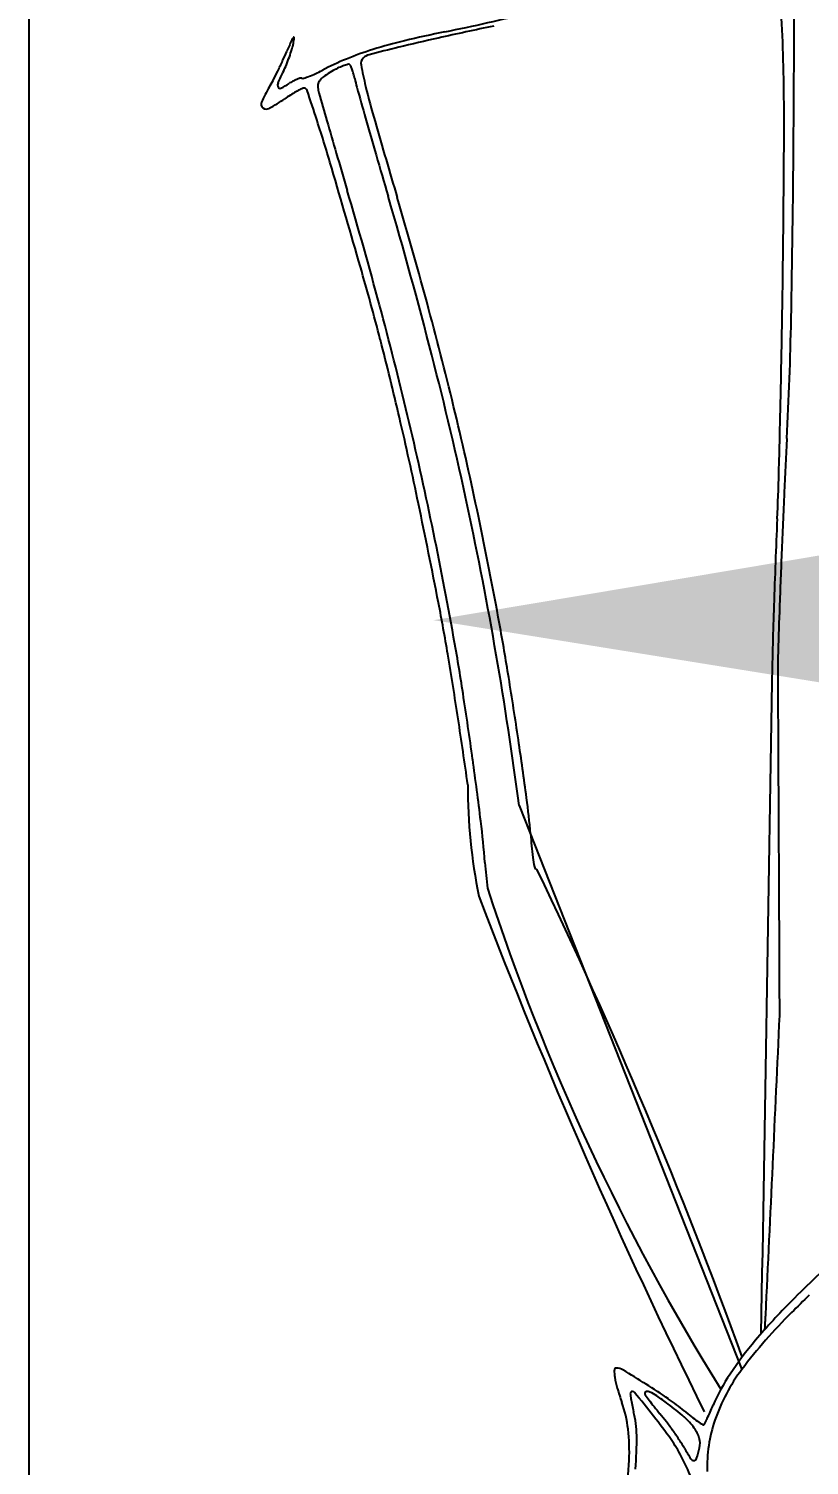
# Model space of a CAD drawing. Header units: millimetres. Extents: x 56222 to 3066687, y -650199 to -121287.
# Drawn here: x 141939.69 to 141942.57, y -185284.93 to -185279.64 of the extents above; entities that cross this region are included whole.
import ezdxf
from ezdxf import colors
from ezdxf.entities.mleader import LeaderData, LeaderLine
from ezdxf.math import Vec2, Vec3

# ---------------------------------------------------------------- set-up
doc = ezdxf.new("R2010")
doc.units = ezdxf.units.MM
doc.header["$MEASUREMENT"] = 0
doc.layers.add('$TD_AUDIT_GENERATED_(A0BDF17)', color=32, linetype='Continuous', lineweight=30)
doc.layers.add('Text', color=7, linetype='Continuous', lineweight=15)
doc.styles.add('style4', font='ARIALN.TTF')

msp = doc.modelspace()

# ---------------------------------------------------------------- linework, layer by layer
at = {"layer": '$TD_AUDIT_GENERATED_(A0BDF17)', "linetype": 'Continuous', "lineweight": 25, "ltscale": 2}
for p, q in [((141939.694, -185271.9222, 0.5173), (141939.6939, -185302.8425, 0.5173)), ((141941.4997, -185282.5016, 0.5173), (141942.3203, -185284.5791, 0.5173))]:
    msp.add_line(p, q, dxfattribs=at)
for centre, radius, start, end in [((141853.293, -185279.3484, 0.5173), 89.2206, 359.540087, 359.953763), ((141937.8304, -185279.8662, 0.5173), 4.6438, 2.7284, 4.841), ((141939.7754, -185272.5135, 0.5173), 7.2855, 281.48845, 284.0293), ((141942.103, -185283.9659, 0.5173), 4.4011, 101.4883, 103.4696), ((141946.2965, -185302.7028, 0.5173), 23.5837, 101.9671, 102.47474), ((141936.8193, -185279.9144, 0.5173), 5.6559, 0.9063, 2.7285), ((141943.7619, -185281.0467, 0.5173), 3.386, 156.2869, 157.0402), ((141940.71, -185279.7062, 0.5173), 0.0528, 141.4382, 156.2868), ((141940.442, -185279.6519, 0.5173), 0.2306, 343.3704, 349.1879), ((141940.4149, -185279.6467, 0.5173), 0.2582, 349.1878, 353.838), ((141940.67, -185279.6743, 0.5173), 0.0016, 353.8382, 141.4383), ((141943.0457, -185287.7985, 0.5173), 8.3296, 103.81578, 104.59156), ((141941.4865, -185281.3917, 0.5173), 1.754, 103.4696, 107.4079), ((141942.5829, -185285.9163, 0.5173), 6.3914, 102.47483, 103.81577), ((141939.0249, -185279.0223, 0.5173), 1.7656, 333.9653, 335.2975), ((141939.508, -185279.2445, 0.5173), 1.2338, 335.2975, 337.0402), ((141940.0963, -185279.5473, 0.5173), 0.5918, 337.4558, 340.3997), ((141940.1197, -185279.5556, 0.5173), 0.567, 340.3997, 343.3704), ((141941.2613, -185280.7275, 0.5173), 1.0522, 112.1736, 117.5829), ((141941.3344, -185280.9068, 0.5173), 1.2458, 107.408, 112.1736), ((141940.9457, -185279.7697, 0.5173), 0.0282, 135, 190.1782), ((141940.9591, -185279.7831, 0.5173), 0.0471, 104.5916, 135), ((141939.1419, -185279.0795, 0.5173), 1.6353, 332.6176, 333.9652), ((141941.3246, -185280.1493, 0.5173), 0.7767, 153.1465, 156.5695), ((141940.3142, -185279.6378, 0.5173), 0.3559, 333.1465, 337.4557), ((141940.5756, -185279.4314, 0.5173), 0.414, 288.5563, 291.3824), ((141940.5817, -185279.4471, 0.5173), 0.3971, 291.3825, 294.9689), ((141940.4937, -185279.258, 0.5173), 0.6057, 294.9689, 297.5828), ((141940.8345, -185279.8872, 0.5173), 0.0881, 124.946, 139.0351), ((141940.969, -185280.0797, 0.5173), 0.3229, 119.5876, 124.9461), ((141941.0108, -185280.1534, 0.5173), 0.4076, 116.0849, 119.5877), ((141940.9417, -185280.0121, 0.5173), 0.2504, 111.0387, 116.085), ((141940.9363, -185279.9981, 0.5173), 0.2354, 106.7302, 111.0388), ((141940.8709, -185279.7807, 0.5173), 0.0083, 58.2825, 106.7302), ((141940.8691, -185279.7837, 0.5173), 0.0119, 25.3775, 58.2825), ((141940.7281, -185279.8506, 0.5173), 0.1679, 20.6289, 25.3773), ((141940.7057, -185279.859, 0.5173), 0.1918, 15.5626, 20.6288), ((141940.6333, -185279.8792, 0.5173), 0.267, 11.609, 15.5627), ((141942.191, -185279.5462, 0.5173), 1.2933, 190.1782, 193.7025), ((141941.098, -185280.1623, 0.5173), 0.6014, 149.4588, 155.433), ((141940.131, -185279.5918, 0.5173), 0.5214, 329.4587, 332.6176), ((141940.63, -185279.8483, 0.5173), 0.0196, 156.5695, 204.9883), ((141940.6194, -185279.8533, 0.5173), 0.00793, 204.9883, 296.0834), ((141940.5022, -185279.6138, 0.5173), 0.2745, 296.0834, 303.2338), ((141940.76, -185280.0073, 0.5173), 0.1959, 118.3965, 123.2338), ((141940.9535, -185280.3575, 0.5173), 0.5566, 119.6986, 122.1231), ((141940.7374, -185279.9654, 0.5173), 0.1483, 112.4359, 118.3965), ((141940.9333, -185280.3221, 0.5173), 0.5159, 117.493, 119.6986), ((141940.7276, -185279.9418, 0.5173), 0.1228, 106.4972, 112.4359), ((141940.6963, -185279.836, 0.5173), 0.0124, 74.459, 106.4973), ((141940.7141, -185279.9008, 0.5173), 0.041, 103.4169, 117.493), ((141940.7031, -185279.8114, 0.5173), 0.0132, 254.4591, 288.5563), ((141940.7074, -185279.8731, 0.5173), 0.0125, 18.9057, 103.4169), ((141935.08, -185281.8004, 0.5173), 5.9608, 17.79074, 18.9057), ((141940.7867, -185279.8531, 0.5173), 0.0286, 160.0884, 189.3089), ((141940.9355, -185279.8287, 0.5173), 0.1794, 189.309, 195.8382), ((141940.8014, -185279.8585, 0.5173), 0.0443, 139.0351, 160.0885), ((141941.3437, -185279.7332, 0.5173), 0.4582, 191.6091, 195.6796), ((141981.2375, -185268.5349, 0.5173), 41.894, 195.67964, 195.8419), ((141944.0523, -185279.0923, 0.5173), 3.2092, 193.7025, 196.1244), ((141931.2807, -185280.002, 0.5173), 11.1953, 359.69466, 0.90634), ((141940.5667, -185279.9194, 0.5173), 0.0171, 155.433, 232.8589), ((141940.2141, -185279.2777, 0.5173), 0.7519, 299.0955, 304.1968), ((141941.022, -185280.4666, 0.5173), 0.6855, 122.123, 124.1969), ((141988.5651, -185266.3165, 0.5173), 49.6886, 195.83831, 195.96139), ((141940.5693, -185279.916, 0.5173), 0.0215, 232.8589, 299.0955), ((141933.875, -185282.1871, 0.5173), 7.2263, 16.32977, 17.79079), ((141963.6611, -185273.4394, 0.5173), 23.786, 195.96147, 196.26147), ((141968.0348, -185272.2813, 0.5173), 28.17, 195.84189, 196.12769), ((141992.2353, -185265.1628, 0.5173), 53.3653, 196.12441, 196.43633), ((141878.7655, -185279.7221, 0.5173), 63.7112, 359.360056, 359.694663), ((141884.7272, -185279.6007, 0.5173), 57.7854, 358.899989, 359.540096), ((141979.8728, -185268.7106, 0.5173), 40.6733, 196.26152, 196.46228), ((141983.943, -185267.6813, 0.5173), 44.7299, 196.12769, 196.32983), ((141841.0818, -185309.3741, 0.5173), 103.9203, 16.121439, 16.329766), ((141924.0786, -185285.1976, 0.5173), 17.5058, 15.02647, 16.46228), ((141923.5847, -185285.3654, 0.5173), 18.1656, 14.4134, 16.32978), ((141923.2976, -185285.4998, 0.5173), 18.5096, 15.11952, 16.43639), ((141890.0977, -185279.8487, 0.5173), 52.3783, 359.04543, 359.3601), ((141931.6092, -185283.208, 0.5173), 9.6871, 14.474, 16.12134), ((141926.6607, -185284.5045, 0.5173), 14.8323, 13.40066, 15.02646), ((141927.6436, -185284.3256, 0.5173), 14.0078, 13.49673, 15.11955), ((141885.0889, -185279.7653, 0.5173), 57.3878, 358.751635, 359.045447), ((141929.3052, -185280.4567, 0.5173), 13.1992, 356.98417, 358.90009), ((141929.2655, -185283.8129, 0.5173), 12.1077, 13.08025, 14.4739), ((141927.2556, -185284.422, 0.5173), 14.3755, 12.12946, 14.41343), ((141891.2678, -185279.8999, 0.5173), 51.2074, 358.45917, 358.75161), ((141926.488, -185284.4583, 0.5173), 14.9592, 11.83347, 13.08022), ((141927.124, -185284.3941, 0.5173), 14.3561, 11.74708, 13.4006), ((141928.1528, -185284.2034, 0.5173), 13.4841, 11.84049, 13.49677), ((141970.0496, -185282.6033, 0.5173), 27.6017, 176.98421, 177.39628), ((141932.7564, -185281.0159, 0.5173), 9.7038, 357.45648, 358.45915), ((141987.2699, -185283.3864, 0.5173), 44.8398, 177.39631, 177.68279), ((141915.9993, -185286.6559, 0.5173), 25.6756, 11.0016, 11.83353), ((141928.0615, -185284.2488, 0.5173), 13.5511, 9.77405, 12.12951), ((141926.0614, -185284.6418, 0.5173), 15.621, 10.35727, 11.84052), ((141972.3868, -185282.7764, 0.5173), 29.9657, 177.45646, 178.067), ((141926.4811, -185284.5278, 0.5173), 15.0127, 10.14802, 11.747), ((141985.0918, -185283.2982, 0.5173), 42.6599, 177.68281, 177.97181), ((141934.002, -185283.156, 0.5173), 7.3359, 9.50124, 11.00168), ((141960.7369, -185282.3832, 0.5173), 18.3091, 178.06702, 178.95006), ((141958.5796, -185282.3593, 0.5173), 16.1312, 177.97185, 178.5691), ((141932.6916, -185283.4161, 0.5173), 8.7035, 8.76629, 10.14802), ((141931.9738, -185283.5613, 0.5173), 9.6106, 9.16297, 10.35723), ((141923.624, -185284.8929, 0.5173), 17.8582, 8.72936, 9.50125), ((141927.8134, -185284.2915, 0.5173), 13.8029, 7.45089, 9.77404), ((140711.8305, -185288.557, 0.5173), 1230.6407, 0.2459053, 0.3073064), ((141924.4253, -185284.7788, 0.5173), 17.2567, 8.39241, 9.16292), ((141925.4352, -185284.5351, 0.5173), 16.0457, 7.89229, 8.76639), ((152344.0589, -185457.1004, 0.5173), 10403.1009, 179.0358399, 179.04906129), ((141923.2223, -185284.9546, 0.5173), 18.2646, 7.95951, 8.72933), ((141924.5398, -185284.7619, 0.5173), 17.141, 7.66959, 8.39244), ((141925.8464, -185284.4782, 0.5173), 15.6306, 7.04779, 7.89233), ((141943.3597, -185282.4303, 0.5173), 2.0487, 179.8647, 191.4335), ((141938.8414, -185282.836, 0.5173), 2.7103, 4.8449, 7.6696), ((141938.1703, -185282.9545, 0.5173), 3.2129, 4.3181, 7.0477), ((141946.4022, -185282.1952, 0.5173), 4.8776, 184.8448, 185.8645), ((141943.328, -185282.5668, 0.5173), 1.9593, 184.2671, 187.035), ((141941.7398, -185282.6741, 0.5173), 0.1907, 185.8645, 196.5511), ((141941.5729, -185282.7236, 0.5173), 0.0166, 196.5512, 248.914), ((141923.6022, -185291.358, 0.5173), 19.9253, 20.03249, 25.63005), ((141961.7894, -185275.03, 0.5173), 21.8779, 200.9048, 206.33394), ((141949.3509, -185280.2169, 0.5173), 8.3779, 198.00726, 211.96208), ((141327.7777, -185255.0366, 0.5173), 615.3305, 357.2668117, 357.3696625), ((141947.2383, -185289.0569, 0.5173), 6.6927, 132.83972, 135.035), ((141954.6684, -185296.6225, 0.5173), 17.2663, 134.489, 134.7945), ((141943.8795, -185285.7559, 0.5173), 1.9534, 134.7945, 142.9571), ((141944.1454, -185285.9678, 0.5173), 2.3213, 135.035, 139.8712), ((141908.9214, -185282.6149, 0.5173), 33.5332, 356.8951, 356.98497), ((141943.4546, -185285.3855, 0.5173), 1.4179, 139.8712, 146.1641), ((141941.8584, -185284.5814, 0.5173), 0.00769, 90, 178.3858), ((141941.9954, -185284.5853, 0.5173), 0.1448, 178.3858, 188.9553), ((141941.8584, -185284.6196, 0.5173), 0.0458, 58.7397, 90), ((141938.9523, -185289.4067, 0.5173), 5.646, 57.7214, 58.7397), ((141942.8565, -185284.9838, 0.5173), 0.6719, 142.957, 161.0507), ((141942.1649, -185284.5586, 0.5173), 0.3163, 188.9553, 196.3492), ((141940.5463, -185286.8832, 0.5173), 2.6613, 55.5824, 57.7214), ((141942.861, -185284.9876, 0.5173), 0.7033, 146.1641, 156.7977), ((141942.8663, -185284.3528, 0.5173), 1.0472, 196.3491, 199.3801), ((141941.9154, -185284.6671, 0.5173), 0.00599, 135, 186.2145), ((141942.3922, -185284.6152, 0.5173), 0.4856, 186.2146, 188.4326), ((141941.9177, -185284.6694, 0.5173), 0.0093, 39.2215, 135), ((141942.2911, -185284.6301, 0.5173), 0.3834, 188.4326, 191.8607), ((141936.795, -185288.8506, 0.5173), 6.6217, 38.24976, 39.22149), ((141941.9692, -185284.6667, 0.5173), 0.0064, 95.5799, 180.0001), ((141941.9723, -185284.6667, 0.5173), 0.00958, 180, 215.522), ((141943.0711, -185283.8823, 0.5173), 1.3596, 215.522, 216.5732), ((141941.9711, -185284.6861, 0.5173), 0.0259, 65.235, 95.5799), ((141941.9101, -185284.8182, 0.5173), 0.1714, 55.6455, 65.2349), ((141941.1465, -185285.9353, 0.5173), 1.5245, 53.7239, 55.6455), ((141941.6257, -185285.3078, 0.5173), 0.7515, 50.1002, 55.5824), ((141941.4489, -185284.8514, 0.5173), 0.4553, 6.6027, 19.3801), ((141942.5655, -185284.5725, 0.5173), 0.6638, 191.8607, 194.1334), ((141941.5593, -185284.8259, 0.5173), 0.3738, 0.4927, 14.1334), ((141942.6578, -185284.189, 0.5173), 0.845, 216.5733, 218.5864), ((141943.122, -185283.8186, 0.5173), 1.4389, 218.5864, 219.9377), ((141941.3868, -185285.2714, 0.5173), 0.8242, 37.2719, 39.9377), ((141941.5418, -185285.3968, 0.5173), 0.8565, 48.6202, 53.7239), ((141942.7876, -185283.9181, 0.5173), 1.0599, 230.1002, 231.9305), ((141941.1081, -185284.2482, 0.5173), 1.1991, 334.7803, 335.9739), ((141940.4063, -185283.9353, 0.5173), 1.9675, 335.9739, 336.7976), ((141940.1991, -185286.1671, 0.5173), 2.2871, 35.5474, 38.2498), ((141940.9922, -185285.5717, 0.5173), 1.3202, 35.3989, 37.272), ((141941.9438, -185284.9404, 0.5173), 0.2483, 35.7895, 48.6202), ((141942.4714, -185284.3219, 0.5173), 0.547, 231.9305, 234.9328), ((141942.0432, -185284.8688, 0.5173), 0.1258, 16.864, 35.7895), ((141942.6609, -185284.0519, 0.5173), 0.8769, 234.9329, 236.4713), ((141942.1784, -185284.7801, 0.5173), 0.00332, 236.4714, 315.0002), ((141942.1695, -185284.7712, 0.5173), 0.0159, 314.9999, 334.1452), ((141940.4704, -185283.9478, 0.5173), 1.904, 334.1454, 334.7803), ((141942.7185, -185284.9365, 0.5173), 0.526, 161.0507, 182.05), ((141941.169, -185284.8838, 0.5173), 0.737, 357.6958, 6.6026), ((141940.5936, -185284.8342, 0.5173), 1.3395, 355.2165, 0.4927), ((141941.6738, -185285.1133, 0.5173), 0.4746, 26.8731, 35.5474), ((141941.047, -185285.5327, 0.5173), 1.2529, 33.5078, 35.3989), ((141941.697, -185285.1024, 0.5173), 0.4734, 29.597, 33.5078), ((141942.0994, -185284.8518, 0.5173), 0.0671, 346.5869, 16.8641), ((141940.6747, -185285.6196, 0.5173), 1.5947, 20.5939, 26.873), ((141942.9184, -185284.4086, 0.5173), 0.9313, 209.597, 212.4414), ((141941.5536, -185284.7216, 0.5173), 0.6281, 342.8133, 346.587), ((141940.6858, -185284.8644, 0.5173), 1.2206, 350.9665, 357.6957), ((141942.1438, -185284.901, 0.5173), 0.0135, 212.4415, 271.3293), ((141942.1439, -185284.9042, 0.5173), 0.0103, 271.3294, 342.8133)]:
    msp.add_arc(centre, radius, start, end, dxfattribs=at)

# ---------------------------------------------------------------- leaders
at = {"layer": 'Text', "color": 1, "lineweight": 0, "ltscale": 20}
ml = msp.add_multileader_mtext('Standard', dxfattribs=at)
ml.set_content('painting', color=1, style='style4')
ml.set_leader_properties()
ml.build(insert=Vec2(0, 0))
ml.multileader.update_dxf_attribs({"dogleg_length": 2.0246, "arrow_head_size": 2})
ctx = ml.context
ctx.base_point, ctx.char_height, ctx.arrow_head_size, ctx.landing_gap_size, ctx.plane_origin = Vec3(141951.5347, -185281.7926, 0.2586), 3, 2, 0.4, Vec3(141884.4992, -185281.7926, 0.2586)
notes = []
notes.append((ctx, [(0, (1, 1, 0), (141949.5101, -185281.7926, 0.2586), (1, 0), 2.0246, [(0, [(141941.1848, -185281.8197, 0.2586)], 0, [])])]))
ctx.mtext.insert = Vec3(141951.9347, -185279.8516, 0.2586)
for ctx, leaders in notes:
    for number, flags, end, landing, length, lines in leaders:
        leader = LeaderData()
        leader.index, (leader.has_last_leader_line, leader.has_dogleg_vector, leader.attachment_direction) = number, flags
        leader.last_leader_point, leader.dogleg_vector, leader.dogleg_length = Vec3(end), Vec3(landing), length
        for number, points, colour, breaks in lines:
            line = LeaderLine()
            line.index, line.vertices, line.color, line.breaks = number, Vec3.list(points), colors.encode_raw_color(colour), breaks
            leader.lines.append(line)
        ctx.leaders.append(leader)

doc.saveas('drawing.dxf')
